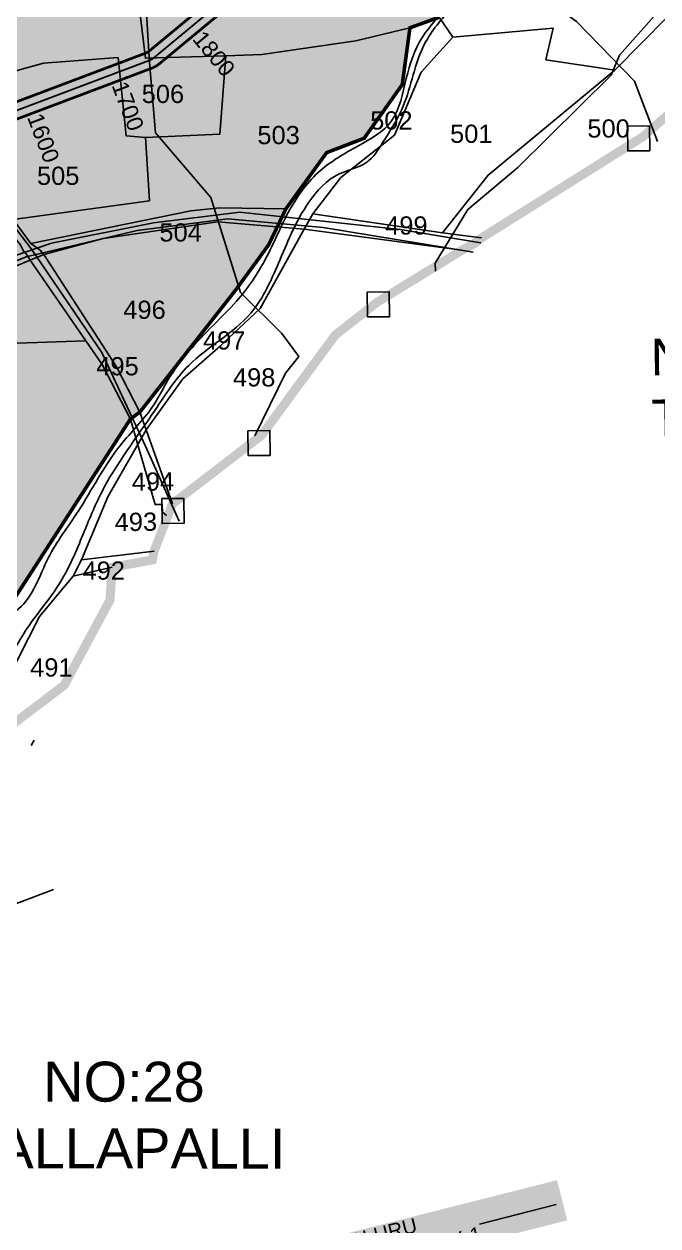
# Model space of a CAD drawing. Header units: inches. Extents: x 206739 to 240559, y 1587423 to 1599564.
# Drawn here: x 217157 to 217858, y 1589996 to 1591326 of the extents above; entities that cross this region are included whole.
import ezdxf
from ezdxf.enums import TextEntityAlignment as Align

# ---------------------------------------------------------------- set-up
doc = ezdxf.new("R2010")
doc.units = ezdxf.units.IN
doc.header["$MEASUREMENT"] = 0
doc.linetypes.add('DASHED2', pattern=[0.375, 0.25, -0.125])
doc.linetypes.add('HIDDEN2', pattern=[0.1875, 0.125, -0.0625])
for name, color, linetype in [('BLOCK', 72, 'Continuous'), ('BOUNDRY STONES', 240, 'Continuous'), ('CANAL1', 7, 'Continuous'), ('CSMark', 72, 'Continuous'), ('DIMENSION', 7, 'Continuous'), ('PAPER SIZE', 5, 'Continuous'), ('PLOT', 7, 'Continuous'), ('PLOT NO', 7, 'Continuous'), ('PLOTS NO', 7, 'Continuous'), ('RAOD', 1, 'Continuous'), ('STREAM', 4, 'Continuous'), ('STRUCTURE', 5, 'Continuous'), ('text1', 7, 'Continuous'), ('text2', 7, 'Continuous'), ('VILLAGE BOUNDARY STONES', 1, 'Continuous'), ('VILLAGE BOUNDRY', 5, 'Continuous'), ('WUA-17', 3, 'Continuous')]:
    doc.layers.add(name, color=color, linetype=linetype)
doc.styles.add('FONT1', font='Arial')
doc.styles.get("Standard").update_dxf_attribs({"font": 'arial.ttf'})
doc.dimstyles.get("Standard").update_dxf_attribs({"dimtxt": 0.18, "dimasz": 0.18, "dimexe": 0.18, "dimexo": 0.0625, "dimgap": 0.09, "dimtad": 0, "dimtih": 1, "dimtoh": 1, "dimdec": 4, "dimzin": 0, "dimdsep": 46, "dimtxsty": 'Standard', "dimcen": 0.09, "dimadec": 0, "dimazin": 0, "dimtfac": 1, "dimtdec": 4, "dimtofl": 0, "dimtmove": 0, "dimatfit": 3, "dimfxl": 1, "dimtolj": 1, "dimtzin": 0, "dimarcsym": 0})

# ---------------------------------------------------------------- blocks, each defined once
blk = doc.blocks.new('CIRCLE-BOX')
for p, q in [((-0.5, 0), (0.5, 0)), ((0, 0.5), (0, -0.5))]:
    blk.add_line(p, q)
blk.add_circle((0, 0), 0.2)

msp = doc.modelspace()

# ---------------------------------------------------------------- hatches: boundary and pattern name
at = {"layer": 'PLOTS NO', "true_color": 0xf7abae}
h = msp.add_hatch(dxfattribs=at)
h.set_pattern_fill('ANSI31', color=241)
h.set_pattern_definition([(45, (0, 0), (-0.088388347648, 0.088388347648), [])])
h.paths.add_polyline_path([(217052.22766, 1590481.30615), (216877.90882, 1590483.90558), (216877.41899, 1590632.44591), (216869.46699, 1590833.63071), (216772.43039, 1590843.36672), (216795.76517, 1590930.3859), (216494.31919, 1590920.31826), (216489.18583, 1590992.30918), (216474.8432, 1590993.22666), (216498.79441, 1591187.86282), (216438.90989, 1591192.67629), (216430.69873, 1591193.3363), (216415.43005, 1591274.42817), (216439.41134, 1591348.888), (216523.71124, 1591399.44321), (216569.13775, 1591430.71039), (216593.10911, 1591453.79947), (216599.57947, 1591481.3718), (216668.74026, 1591590.50912), (216673.94095, 1591620.11945), (216775.01888, 1591638.33095), (216755.06527, 1591565.95295), (216759.9767, 1591513.36915), (216775.60939, 1591463.41657), (216839.27377, 1591467.55952), (216929.67538, 1591475.25728), (216940.03894, 1591484.13218), (216890.04118, 1591584.37648), (216900.62457, 1591589.94937), (217007.69163, 1591596.91375), (217007.75873, 1591634.10574), (217007.20562, 1591643.43254), (217026.16886, 1591657.43038), (217027.71549, 1591677.44812), (217048.25667, 1591679.23303), (217061.4832, 1591650.55357), (217058.36711, 1591601.91947), (217204.88731, 1591606.46762), (217217.98962, 1591701.59514), (217219.99335, 1591712.12223), (217242.44118, 1591780.10268), (217262.45742, 1591836.59134), (217277.12217, 1591906.52694), (217283.96599, 1591935.91838), (217281.54142, 1591977.91791), (217311.35698, 1592024.07683), (217353.74856, 1592071.67233), (217405.46081, 1592095.17921), (217416.3596, 1592031.8092), (217421.55984, 1591958.98975), (217444.06827, 1591958.16339), (217447.48735, 1591827.45279), (217673.40272, 1591829.20897), (217717.42164, 1591777.15157), (217713.8246, 1591699.54974), (217844.57027, 1591695.89679), (218065.88225, 1591693.33936), (218263.66905, 1591672.4522), (218260.82271, 1591529.43445), (218261.99212, 1591498.34852), (218226.17675, 1591449.86969), (218184.6615, 1591421.34012), (218140.19791, 1591381.68206), (218111.14518, 1591376.67639), (218081.87562, 1591390.34131), (218036.16847, 1591354.9824), (217990.0389, 1591365.93784), (217987.17321, 1591396.06879), (217984.58769, 1591433.02588), (218001.09253, 1591435.37214), (217998.95127, 1591460.69777), (217891.36895, 1591456.71169), (217857.8784, 1591456.83756), (217779.33587, 1591432.24491), (217703.21367, 1591421.06503), (217622.77296, 1591426.82318), (217614.10888, 1591333.05633), (217583.79764, 1591322.08367), (217575.25426, 1591259.17962), (217533.14242, 1591199.82243), (217491.59483, 1591183.89611), (217446.46401, 1591121.59677), (217427.3487, 1591081.73566), (217390.78987, 1591031.64515), (217284.88257, 1590896.68871), (217274.27911, 1590888.8139), (217139.28391, 1590679.95557), (217133.49456, 1590671.66683)])

# ---------------------------------------------------------------- linework, layer by layer
at = {"layer": 'BOUNDRY STONES'}
msp.add_lwpolyline([(217121.54717, 1590342.60045), (217189.31049, 1590368.1624)], dxfattribs=at)
at = {"layer": 'CANAL1', "color": 200, "linetype": 'ByBlock', "ltscale": 40, "const_width": 3, "elevation": 90.479}
for points in [[(216274.04763, 1590014.78568), (216276.92318, 1590015.4247, 0.2456371543), (216279.04865, 1590017.21643), (216561.57616, 1590707.17835), (216633.25807, 1590914.47467, -0.1663253185), (216644.80682, 1590929.27679), (216811.86875, 1591038.39817), (217017.45073, 1591189.61953, -0.0684641651), (217024.39733, 1591193.39188), (217291.70022, 1591294.24242, 0.0828679249), (217294.83178, 1591296.06103), (218414.73996, 1592223.17488)], [(216277.95237, 1589997.21432), (216280.82793, 1589997.85333, 0.2456371543), (216295.70621, 1590010.39544), (216578.42384, 1590700.82165), (216650.26971, 1590908.59214, -0.1663253185), (216654.65027, 1590914.20674), (216822.13125, 1591023.60183), (217028.11642, 1591175.11977, -0.0684641651), (217030.75134, 1591176.55066), (217298.05424, 1591277.4012, 0.0828679249), (217306.31015, 1591282.19571), (218426.21833, 1592209.30957)]]:
    msp.add_lwpolyline(points, format="xyb", dxfattribs=at)
at = {"layer": 'CANAL1', "color": 1, "linetype": 'HIDDEN2', "ltscale": 5, "const_width": 2, "elevation": 90.479}
msp.add_lwpolyline([(216276, 1590006), (216278.87556, 1590006.63901, 0.2456371543), (216287.37743, 1590013.80594), (216570, 1590704), (216641.76389, 1590911.5334, -0.1663253185), (216649.72855, 1590921.74177), (216817, 1591031), (217022.78358, 1591182.36965, -0.0684641651), (217027.57433, 1591184.97127), (217294.87723, 1591285.82181, 0.0828679249), (217300.57097, 1591289.12837), (218420.47914, 1592216.24223)], format="xyb", dxfattribs=at)
at = {"layer": 'CSMark', "linetype": 'Continuous'}
for p in [(217342.06586, 1591323.47984, 90.479), (217257.90434, 1591271.87233, 90.479), (217164.34203, 1591236.57227, 90.479)]:
    msp.add_point(p, dxfattribs=at)
at = {"layer": 'PLOT'}
for points in [[(217284.88257, 1590896.68871), (217390.78987, 1591031.64515), (217427.3487, 1591081.73566), (217446.46401, 1591121.59677), (217491.59483, 1591183.89611), (217533.14242, 1591199.82243), (217575.25426, 1591259.17962), (217583.79764, 1591322.08367), (217616.12041, 1591333.7845), (217622.77296, 1591426.82318), (217703.21367, 1591421.06503), (217779.33587, 1591432.24491), (217857.8784, 1591456.83756), (217891.36895, 1591456.71169), (217998.95127, 1591460.69777), (218095.98464, 1591472.90399), (218099.89081, 1591518.47538), (218260.82271, 1591529.43445)], [(217619.84851, 1591095.13851), (217670.33669, 1591159.11161), (217810.5884, 1591275.29269), (217898.73044, 1591364.81114), (217934.70057, 1591396.17762), (217964.58458, 1591391.4973), (217987.17321, 1591396.06879), (217984.58769, 1591433.02588), (218001.09253, 1591435.37214), (217998.95127, 1591460.69777)], [(217276.26098, 1591409.36294), (217290.96464, 1591288.35342), (217379.81444, 1591291.0931), (217419.67866, 1591292.69463), (217523.77093, 1591307.56633), (217583.79764, 1591322.08367)], [(216975.3083, 1591394.47341), (217029.19764, 1591270.80211), (217043.66147, 1591245.4853), (217125.32872, 1591131.42561), (217144.47139, 1591109.93867), (217164.14659, 1591083.26659), (217174.62408, 1591075.83721), (217178.45698, 1591071.16233), (217258.79396, 1590946.88333), (217284.88257, 1590896.68871), (217291.72444, 1590876.94667), (217320.94097, 1590795.01737)], [(217314.4227, 1590782.13042), (217309.94459, 1590785.77189), (217309.65903, 1590794.44823), (217301.8974, 1590794.35809), (217283.14842, 1590857.86292), (217274.27911, 1590888.8139), (217243.08478, 1590949.25732), (217225.02084, 1590975.37089), (217163.29927, 1591064.86337), (217159.97832, 1591070.4444), (217155.77634, 1591075.42366), (217152.74108, 1591081.89532), (217103.58054, 1591141.0984), (217043.96114, 1591219.87593), (217010.94006, 1591285.56786), (216979.35321, 1591355.68328)], [(217810.5884, 1591275.29269), (217734.24269, 1591286.74213), (217742.46253, 1591321.67011), (217631.16573, 1591311.75924), (217616.12041, 1591333.7845)], [(217631.16573, 1591311.75924), (217596.36588, 1591272.84808), (217566.6263, 1591203.19678), (217507.43942, 1591156.38523), (217476.24468, 1591116.19188)], [(217291.18036, 1591200.60185), (217373.4134, 1591204.48723), (217379.81444, 1591291.0931)], [(217144.47139, 1591109.93867), (217295.40955, 1591130.66118), (217291.18036, 1591200.60185), (217269.51622, 1591202.62634), (217260.7585, 1591289.1412), (217178.21478, 1591283.05902), (217043.66147, 1591245.4853)], [(217164.14659, 1591083.26659), (217341.30717, 1591119.27778), (217373.29779, 1591122.84988), (217446.46401, 1591121.59677)], [(216898.24188, 1590949.44926), (216922.07265, 1590965.10011), (217163.29927, 1591064.86337), (217178.45698, 1591071.16233), (217244.30919, 1591088.7813), (217371.10325, 1591107.43771), (217466.77414, 1591098.99932), (217641.1944, 1591075.74988)], [(217662.90049, 1591089.41378), (217619.84851, 1591095.13851), (217476.24468, 1591116.19188), (217466.77414, 1591098.99932), (217418.14366, 1591011.13187), (217371.12666, 1590967.31899), (217332.30413, 1590933.28045), (217291.72444, 1590876.94667), (217249.3505, 1590802.69487), (217220.1674, 1590733.20482), (217300.53019, 1590742.67855)], [(217225.02084, 1590975.37089), (216922.07265, 1590965.10011)], [(216911.69032, 1590625.17429), (216973.92059, 1590633.76294), (217046.00043, 1590682.47581), (217139.28391, 1590679.95557), (217252.65048, 1590855.78716), (217274.27911, 1590888.8139)], [(217254.25463, 1590724.77389), (217210.82169, 1590714.98527), (217220.1674, 1590733.20482)], [(217210.82169, 1590714.98527), (217173.73464, 1590670.29308), (217125.38075, 1590575.74889), (217131.55154, 1590529.08485)]]:
    msp.add_lwpolyline(points, dxfattribs=at)
at = {"layer": 'RAOD'}
for points in [[(218275.14249, 1591803.91788), (218189.91291, 1591708.77039), (218151.57924, 1591655.1971), (218106.32512, 1591603.96038), (218015.97858, 1591496.12897), (217898.2549, 1591385.19553), (217815.6388, 1591291.65645), (217806.41387, 1591269.76095), (217703.29403, 1591167.38697), (217648.03133, 1591120.9814), (217611.8703, 1591061.64713), (217611.97414, 1591052.70598)], [(217411.98025, 1590870.50364), (217446.11197, 1590939.65444), (217460.71585, 1590958.33483), (217441.89756, 1590983.50255), (217396.37762, 1591028.98647), (217363.39251, 1591134.03948), (217302.16071, 1591205.85216), (217295.43005, 1591283.59147), (217289.52492, 1591380.19274), (217280.58309, 1591465.84693), (217282.90707, 1591539.45645), (217270.69535, 1591629.67404), (217266.18195, 1591698.96917), (217267.69124, 1591705.86851)], [(217857.72632, 1591196.08897), (217832.20454, 1591263.12325), (217768.26301, 1591329.18531), (217713.48095, 1591368.74616), (217676.51316, 1591424.07505), (217667.00275, 1591472.3585), (217559.36741, 1591529.70261), (217435.33891, 1591601.90515), (217345.68407, 1591660.83033), (217282.39203, 1591704.51635)], [(217328.39428, 1590775.9197), (217290.95529, 1590858.9759), (217242.57452, 1590962.6962), (217164.98132, 1591077.09217), (217074.36565, 1591195.05055), (217038.73161, 1591243.57082), (216982.39945, 1591364.0888)], [(216873.74135, 1590950.30376), (216937.52675, 1590980.42453), (217094.19872, 1591051.92564), (217187.0261, 1591083.54486), (217299.90577, 1591106.14562), (217395.5592, 1591117.90401), (217573.05979, 1591098.67549), (217662.08248, 1591083.9548)], [(217653.89239, 1591073.64055), (217487.80472, 1591100.87889), (217382.21891, 1591110.72344), (217281.90787, 1591097.57297), (217159.0893, 1591068.46982), (217030.66119, 1591015.56288), (216878.92197, 1590944.82149)]]:
    msp.add_lwpolyline(points, dxfattribs=at)
at = {"layer": 'STREAM'}
for points in [[(218233.7477, 1591435.84929), (218196.62541, 1591422.11419), (218169.97109, 1591398.74437), (218143.25493, 1591380.69546), (218074.12617, 1591371.31896), (218032.94784, 1591350.14565), (217999.73742, 1591356.26415), (217967.59085, 1591398.16796), (217948.14794, 1591416.27213), (217934.60824, 1591435.62741), (217912.81588, 1591437.43978), (217851.22755, 1591415.7338), (217809.62632, 1591405.49442), (217752.22165, 1591405.71469), (217699.84632, 1591405.99338), (217655.30876, 1591385.89124), (217626.16347, 1591347.71028), (217597.58238, 1591311.90104), (217579.75351, 1591266.02159), (217563.43263, 1591219.12026), (217526.17924, 1591191.19269), (217484.77374, 1591164.10385), (217450.89069, 1591120.91231), (217424.00855, 1591066.20156), (217391.95327, 1591019.55267), (217366.21138, 1590992.89125), (217316.29395, 1590932.53676), (217298.59741, 1590902.17553), (217263.57632, 1590860.37861), (217216.46472, 1590786.69571), (217183.33543, 1590734.86884), (217150.7846, 1590678.99139), (217124.9594, 1590660.65718), (217100.20031, 1590626.96182), (217080.85631, 1590611.06802)], [(217117.31638, 1590554.43207), (217132.14777, 1590602.20306), (217157.88087, 1590653.94402), (217196.67267, 1590708.10432), (217222.08934, 1590761.61546), (217242.26999, 1590807.37907), (217301.63392, 1590898.76575), (217338.93254, 1590948.27589), (217407.49829, 1591006.13152), (217439.99224, 1591065.54468), (217471.80422, 1591128.88638), (217505.46626, 1591160.31997), (217536.08677, 1591173.38828), (217553.92874, 1591195.29762), (217576.24896, 1591235.17319), (217600.0226, 1591304.21468), (217630.02802, 1591344.77076), (217668.92941, 1591383.6563), (217721.13653, 1591397.86225), (217761.18233, 1591389.16233), (217809.04782, 1591395.0398), (217860.34538, 1591400.5393), (217910.08266, 1591423.58588), (217951.83772, 1591395.09765), (217991.43974, 1591354.04035), (218007.81435, 1591345.3612), (217998.99385, 1591340.52845), (217977.3146, 1591347.37214), (217954.88513, 1591342.38136)]]:
    msp.add_spline(points, degree=3, dxfattribs=at)
at = {"layer": 'text2', "color": 0, "linetype": 'Continuous', "elevation": 90.479}
msp.add_lwpolyline([(216276, 1590006), (216285, 1590008), (216570, 1590704), (216644, 1590918), (216817, 1591031), (217025, 1591184), (217298, 1591287), (218420.47914, 1592216.24223)], dxfattribs=at)
at = {"layer": 'VILLAGE BOUNDARY STONES'}
for points in [[(217824.57222, 1591213.31991), (217848.93465, 1591213.60283), (217849.25541, 1591185.98236), (217824.89298, 1591185.69944)], [(217536.49304, 1591029.55038), (217560.85546, 1591029.8333), (217561.17623, 1591002.21284), (217536.8138, 1591001.92991)], [(217404.4262, 1590875.99545), (217428.78863, 1590876.27838), (217429.10939, 1590848.65791), (217404.74697, 1590848.37498)], [(217309.00446, 1590800.801), (217333.36689, 1590801.08393), (217333.68765, 1590773.46346), (217309.32522, 1590773.18053)]]:
    msp.add_lwpolyline(points, close=True, dxfattribs=at)
at = {"layer": 'VILLAGE BOUNDRY', "linetype": 'DASHED2', "ltscale": 50, "const_width": 10}
msp.add_lwpolyline([(217910.61698, 1591261.75254), (217841.62245, 1591201.41634), (217662.90049, 1591089.41378), (217655.69147, 1591083.6756), (217641.1944, 1591075.74988), (217547.27995, 1591018.11465), (217501.17791, 1590981.94441), (217419.49421, 1590870.88152), (217320.94097, 1590795.01737), (217300.53019, 1590742.67855), (217298.622, 1590732.96303), (217254.25463, 1590724.77389), (217251.7986, 1590688.5916), (217201.15549, 1590594.30101), (217052.22766, 1590481.30615)], dxfattribs=at)
at = {"layer": 'VILLAGE BOUNDRY'}
msp.add_lwpolyline([(217167.7302, 1590533.42383), (217164.52577, 1590527.58763)], dxfattribs=at)
at = {"layer": 'WUA-17', "color": 17, "const_width": 4}
msp.add_lwpolyline([(217891.36895, 1591456.71169), (217857.8784, 1591456.83756), (217779.33587, 1591432.24491), (217703.21367, 1591421.06503), (217622.77296, 1591426.82318), (217614.10888, 1591333.05633), (217583.79764, 1591322.08367), (217575.25426, 1591259.17962), (217533.14242, 1591199.82243), (217491.59483, 1591183.89611), (217446.46401, 1591121.59677), (217427.3487, 1591081.73566), (217390.78987, 1591031.64515), (217284.88257, 1590896.68871), (217274.27911, 1590888.8139), (217139.28391, 1590679.95557), (217133.49456, 1590671.66683), (217052.22766, 1590481.30615)], dxfattribs=at)

# ---------------------------------------------------------------- block references
at = {"layer": 'BLOCK'}
msp.add_blockref('CIRCLE-BOX', (217298, 1591287, 91.171), dxfattribs=at)

# ---------------------------------------------------------------- texts
at = {"layer": 'CSMark', "color": 1, "linetype": 'Continuous', "style": 'FONT1'}
for s, rotation, p in [('1800', 309.61959301, (217349.08042, 1591315.00659, 90.479)), ('1700', 290.67095851, (217261.78735, 1591261.58048, 90.479)), ('1600', 290.67095789, (217168.22504, 1591226.28041, 90.479))]:
    msp.add_text(s, height=18, rotation=rotation, dxfattribs=at).set_placement(p, align=Align.MIDDLE_LEFT)
at = {"layer": 'DIMENSION', "insert": (217267.29545, 1590177.39452), "char_height": 44.3029032, "width": 543.2998588, "attachment_point": 2, "rotation": 359.91135042}
msp.add_mtext('\\pxqc;NO:28\\PTALLAPALLI', dxfattribs=at)
at = {"layer": 'PLOT NO'}
for s, p in [('506', (217310.3491, 1591248.88634)), ('502', (217563.23977, 1591219.55183)), ('503', (217438.41189, 1591203.31583)), ('501', (217651.68828, 1591204.77289)), ('500', (217803.6812, 1591210.61701)), ('505', (217194.41112, 1591158.26771)), ('504', (217329.9558, 1591095.49259)), ('499', (217579.81779, 1591103.22764)), ('496', (217289.98567, 1591009.94294)), ('497', (217378.20779, 1590975.96712)), ('495', (217260.09581, 1590947.39116)), ('498', (217411.34029, 1590935.05208)), ('492', (217244.81248, 1590721.15302)), ('491', (217186.86637, 1590613.91636))]:
    msp.add_text(s, height=20.139367, dxfattribs=at).set_placement(p, align=Align.MIDDLE_CENTER)
for s, p in [('494', (217299.2878, 1590819.68151)), ('493', (217280.41517, 1590775.10326))]:
    msp.add_text(s, height=20.189916, rotation=0.66535654, dxfattribs=at).set_placement(p, align=Align.MIDDLE_CENTER)
at = {"layer": 'STRUCTURE', "color": 5, "insert": (217473.51224, 1589975.40396), "char_height": 16, "width": 280.5522338, "attachment_point": 1, "rotation": 14.21037714, "style": 'FONT1', "bg_fill": 1, "box_fill_scale": 1.1, "bg_fill_color": 7, "bg_fill_true_color": 16777215, "bg_fill_transparency": 0}
msp.add_mtext('{\\C1;KATALURU DISTRIBUTORY-1}', dxfattribs=at)
at = {"layer": 'text1', "insert": (217849.93463, 1590977.72641), "char_height": 40.3798324, "width": 326.1236126, "attachment_point": 1, "rotation": 0.66535654}
msp.add_mtext('NO.28 TALLAPALLI', dxfattribs=at)

# ---------------------------------------------------------------- leaders
at = {"layer": 'PAPER SIZE', "color": 1}
msp.add_leader([(217745.66139, 1590019.4422), (217660.82339, 1589997.55845)], dimstyle='Standard', override={"dimasz": 40, "dimgap": 0.09, "dimtad": 0, "dimtfill": 2, "dimtfillclr": 5}, dxfattribs=at)

doc.saveas('drawing.dxf')
